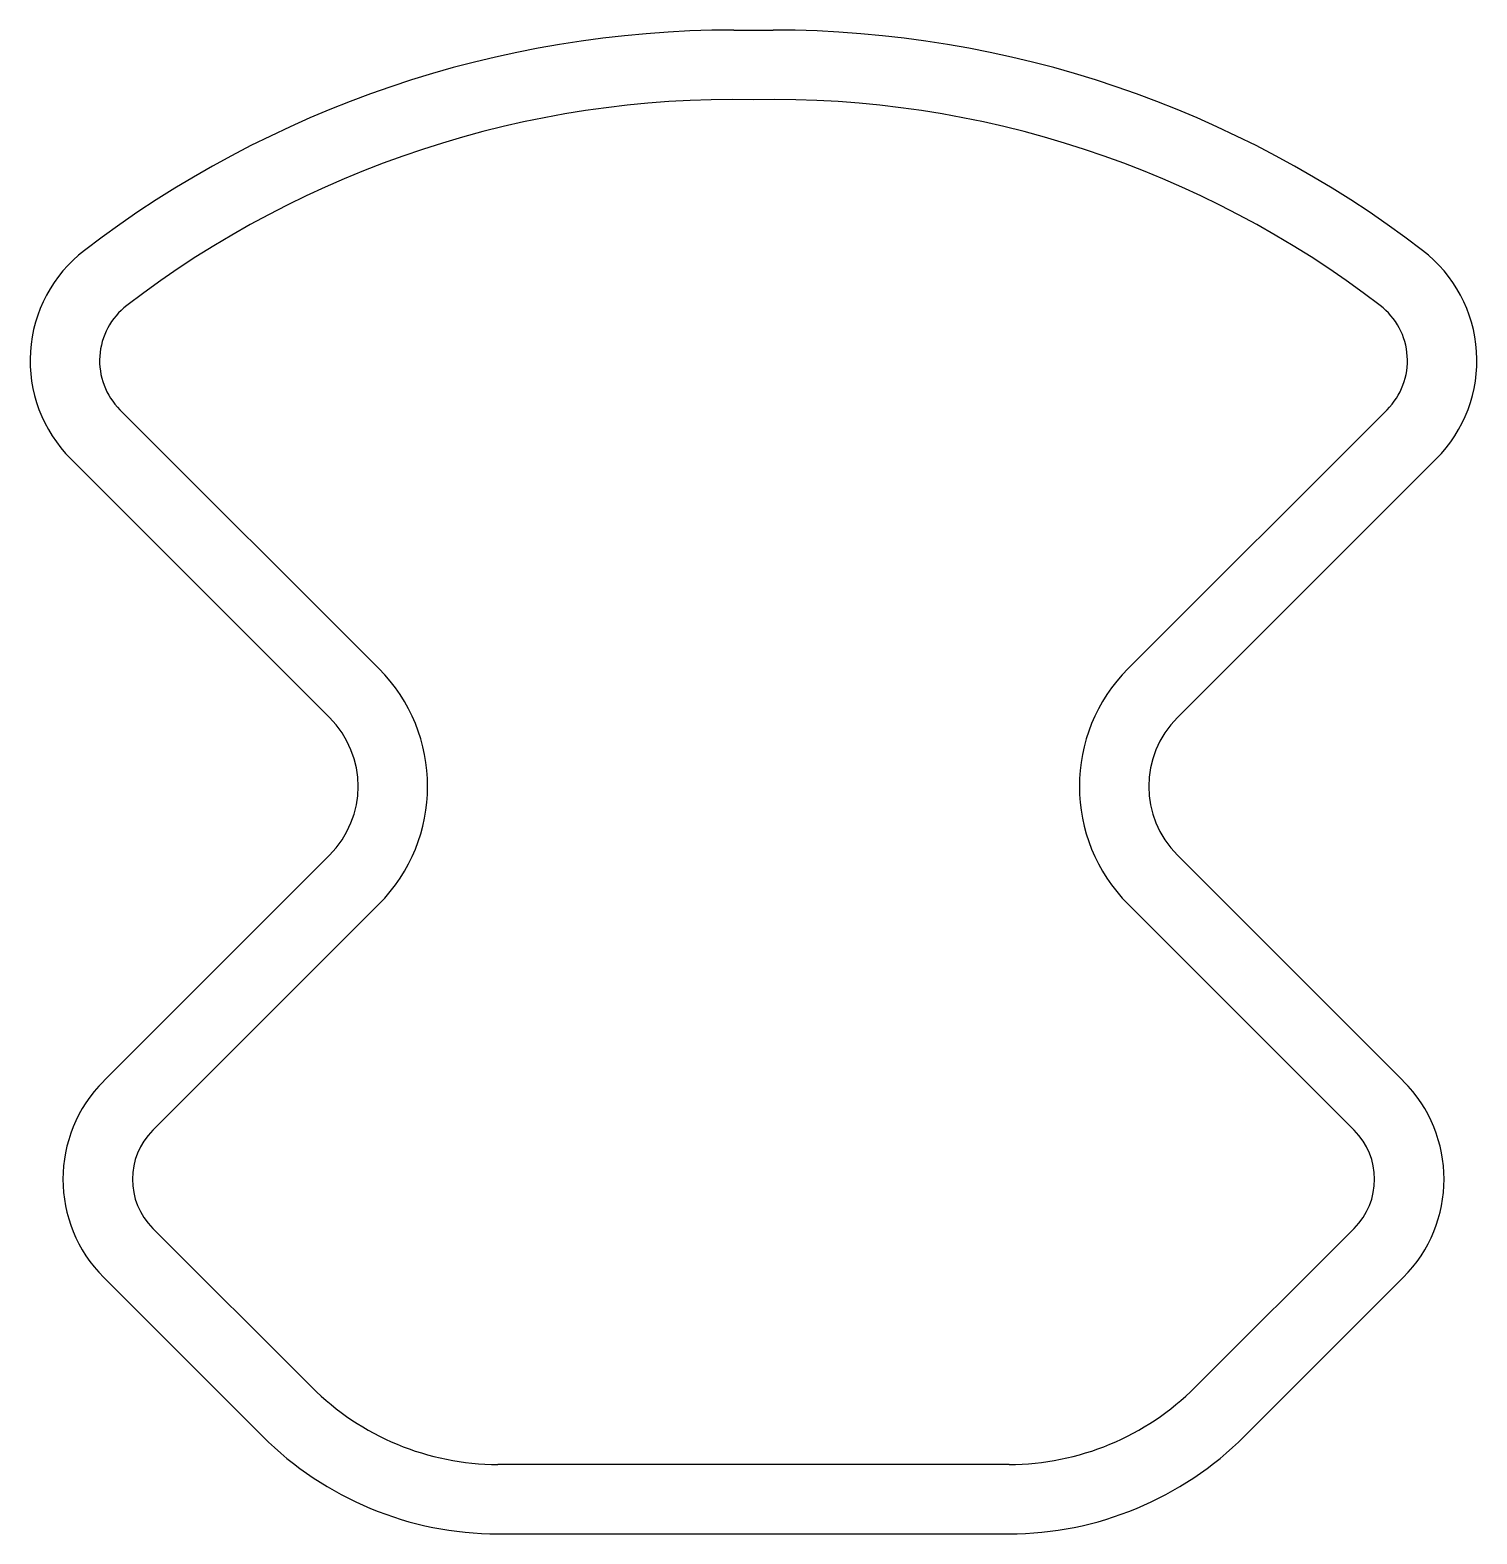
# Model space of a CAD drawing. Extents: x 624.7 to 676.7, y 429.9 to 484.1.
import ezdxf

# ---------------------------------------------------------------- set-up
doc = ezdxf.new("R2010")
doc.units = 0
doc.layers.get('0').update_dxf_attribs({"linetype": 'CONTINUOUS'})

msp = doc.modelspace()

# ---------------------------------------------------------------- linework, layer by layer
for p, q in [((649.99, 484.074), (651.4, 484.074)), ((637.213, 461.096), (627.9, 470.409)), ((673.49, 470.409), (664.178, 461.096)), ((626.132, 468.641), (635.445, 459.328)), ((665.945, 459.328), (675.258, 468.641)), ((635.445, 454.379), (627.316, 446.25)), ((674.074, 446.25), (665.945, 454.379)), ((629.084, 444.482), (637.213, 452.611)), ((664.178, 452.611), (672.307, 444.482)), ((634.8, 435.231), (629.084, 440.946)), ((672.307, 440.946), (666.591, 435.231)), ((627.316, 439.179), (633.032, 433.463)), ((668.359, 433.463), (674.074, 439.179)), ((659.888, 432.448), (641.502, 432.448)), ((641.5, 429.948), (659.89, 429.948))]:
    msp.add_line(p, q)
for centre, radius, start, end in [((649.99, 445.687), 38.387, 90, 127.4952), ((651.4, 445.687), 38.387, 52.5048, 90), ((649.99, 445.687), 35.887, 88.8742, 127.4952), ((651.4, 445.687), 35.887, 52.5048, 91.1258), ((629.668, 472.177), 5, 127.4952, 225), ((671.723, 472.177), 5, 315, 52.5048), ((629.668, 472.177), 2.5, 127.4952, 225), ((671.723, 472.177), 2.5, 315, 52.5048), ((632.97, 456.854), 6, 315, 45), ((668.42, 456.854), 6, 135, 225), ((632.97, 456.854), 3.5, 315, 45), ((668.42, 456.854), 3.5, 135, 225), ((630.851, 442.714), 5, 135, 225), ((670.539, 442.714), 5, 315, 45), ((630.851, 442.714), 2.5, 135, 225), ((670.539, 442.714), 2.5, 315, 45), ((641.517, 441.948), 9.5, 225, 269.9106), ((659.873, 441.948), 9.5, 270.0894, 315), ((641.517, 441.948), 12, 225, 269.9205), ((659.873, 441.948), 12, 270.0795, 315)]:
    msp.add_arc(centre, radius, start, end)

doc.saveas('drawing.dxf')
